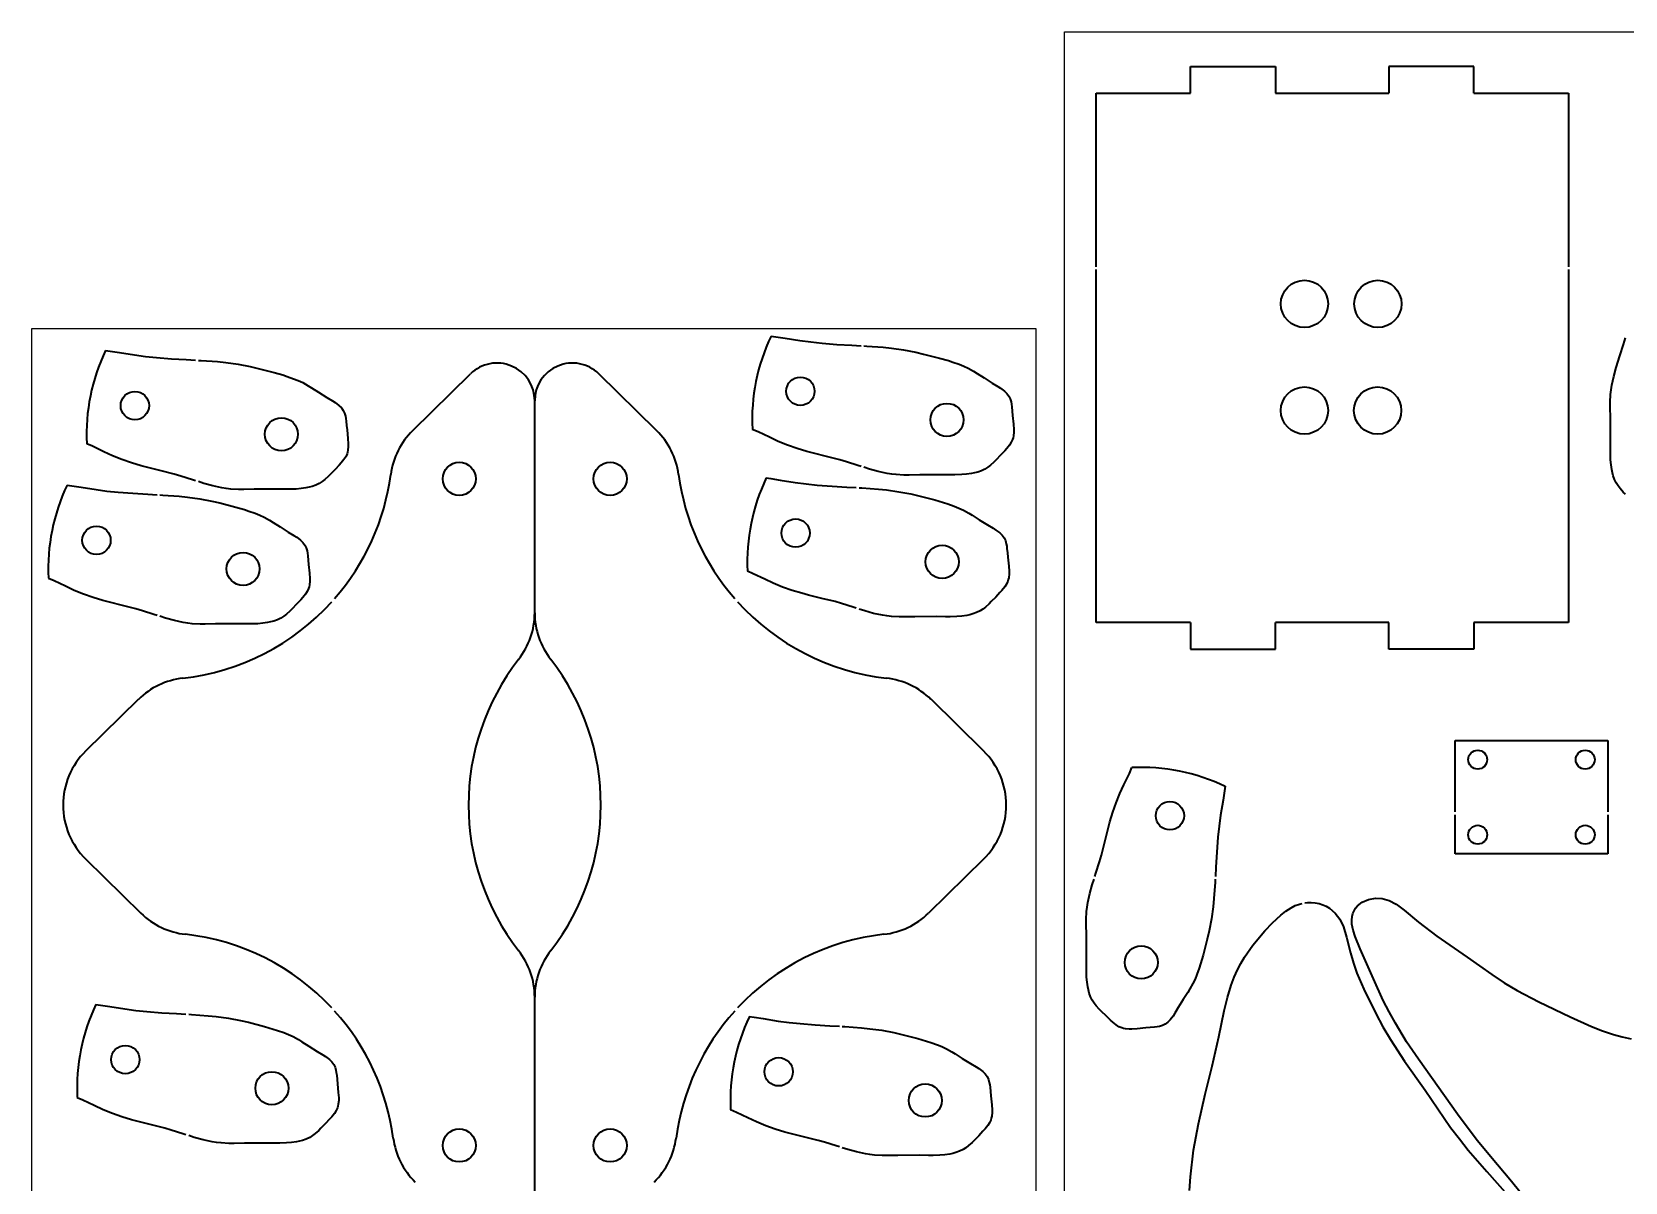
# Model space of a CAD drawing. Extents: x 30 to 398, y 238 to 462.
# Drawn here: x 30.3 to 198.9, y 339.9 to 461.6 of the extents above; entities that cross this region are included whole.
import ezdxf

# ---------------------------------------------------------------- set-up
doc = ezdxf.new("R2010")
doc.units = 0

msp = doc.modelspace()

# ---------------------------------------------------------------- linework, layer by layer
at = {"color": 7, "lineweight": 35, "ltscale": 0.225}
for p, q in [((152.94, 457.9), (161.94, 457.9)), ((182.94, 457.9), (173.94, 457.9)), ((152.94, 396.3), (161.94, 396.3)), ((182.94, 396.3), (173.94, 396.3))]:
    msp.add_line(p, q, dxfattribs=at)
at = {"color": 7, "lineweight": 35, "ltscale": 0.07}
for p, q in [((152.94, 455.1), (152.94, 457.9)), ((161.94, 457.9), (161.94, 455.1)), ((173.94, 457.9), (173.94, 455.1)), ((182.94, 455.1), (182.94, 457.9)), ((152.94, 399.1), (152.94, 396.3)), ((161.94, 396.3), (161.94, 399.1)), ((173.94, 396.3), (173.94, 399.1)), ((182.94, 399.1), (182.94, 396.3))]:
    msp.add_line(p, q, dxfattribs=at)
at = {"color": 7, "lineweight": 35, "ltscale": 0.25}
for p, q in [((142.94, 455.1), (152.94, 455.1)), ((182.94, 455.1), (192.94, 455.1)), ((152.94, 399.1), (142.94, 399.1)), ((192.94, 399.1), (182.94, 399.1))]:
    msp.add_line(p, q, dxfattribs=at)
at = {"color": 7, "lineweight": 35}
for p, q in [((142.94, 436.73), (142.94, 455.1)), ((192.94, 455.1), (192.94, 436.73)), ((142.94, 399.1), (142.94, 436.43)), ((192.94, 436.43), (192.94, 399.1)), ((83.54, 400.13), (83.54, 422.54)), ((83.54, 337.06), (83.54, 359.48))]:
    msp.add_line(p, q, dxfattribs=at)
at = {"color": 7, "lineweight": 35, "ltscale": 0.3}
for p, q in [((161.94, 455.1), (173.94, 455.1)), ((173.94, 399.1), (161.94, 399.1)), ((180.93, 379.07), (180.93, 386.63)), ((197.12, 386.63), (197.12, 379.07)), ((180.93, 374.63), (180.93, 378.77)), ((197.12, 378.77), (197.12, 374.63))]:
    msp.add_line(p, q, dxfattribs=at)
at = {"color": 7, "lineweight": 35, "ltscale": 0.213482}
for p, q in [((70.64, 419.42), (76.74, 425.39)), ((96.44, 419.42), (90.34, 425.39))]:
    msp.add_line(p, q, dxfattribs=at)
at = {"color": 7, "lineweight": 35, "ltscale": 0.195004}
for p, q in [((36.03, 385.52), (41.61, 390.98)), ((131.05, 385.52), (125.48, 390.98))]:
    msp.add_line(p, q, dxfattribs=at)
at = {"color": 7, "lineweight": 35, "ltscale": 0.404613}
for p, q in [((180.93, 386.63), (197.12, 386.63)), ((197.12, 374.63), (180.93, 374.63))]:
    msp.add_line(p, q, dxfattribs=at)
at = {"color": 7, "lineweight": 35, "ltscale": 0.204382}
for p, q in [((36.03, 374.09), (41.87, 368.37)), ((131.05, 374.09), (125.21, 368.37))]:
    msp.add_line(p, q, dxfattribs=at)
at = {"color": 7, "lineweight": 35, "ltscale": 0.01211}
msp.add_line((164.02, 369.16), (164.47, 369.33), dxfattribs=at)
at = {"color": 7, "lineweight": 35, "ltscale": 0.010674}
msp.add_line((164.47, 369.33), (164.74, 369.4), dxfattribs=at)
at = {"color": 7, "lineweight": 35, "ltscale": 0.010719}
msp.add_line((165.04, 369.46), (165.31, 369.49), dxfattribs=at)
at = {"color": 7, "lineweight": 35, "ltscale": 0.010293}
msp.add_line((165.31, 369.49), (165.72, 369.5), dxfattribs=at)
at = {"color": 7, "lineweight": 35, "ltscale": 0.010348}
msp.add_line((165.72, 369.5), (166.13, 369.47), dxfattribs=at)
at = {"color": 7, "lineweight": 35, "ltscale": 0.010265}
msp.add_line((166.13, 369.47), (166.54, 369.38), dxfattribs=at)
at = {"color": 7, "lineweight": 35, "ltscale": 0.010247}
msp.add_line((166.54, 369.38), (166.93, 369.26), dxfattribs=at)
at = {"color": 7, "lineweight": 35, "ltscale": 0.010102}
msp.add_line((166.93, 369.26), (167.3, 369.09), dxfattribs=at)
at = {"color": 7, "lineweight": 35, "ltscale": 0.016363}
msp.add_line((170.61, 369.13), (171.12, 369.53), dxfattribs=at)
at = {"color": 7, "lineweight": 35, "ltscale": 0.017735}
msp.add_line((171.12, 369.53), (171.77, 369.82), dxfattribs=at)
at = {"color": 7, "lineweight": 35, "ltscale": 0.018533}
msp.add_line((171.77, 369.82), (172.5, 369.96), dxfattribs=at)
at = {"color": 7, "lineweight": 35, "ltscale": 0.01848}
msp.add_line((172.5, 369.96), (173.24, 369.91), dxfattribs=at)
at = {"color": 7, "lineweight": 35, "ltscale": 0.018748}
msp.add_line((173.24, 369.91), (173.96, 369.7), dxfattribs=at)
at = {"color": 7, "lineweight": 35, "ltscale": 0.020779}
msp.add_line((173.96, 369.7), (174.69, 369.3), dxfattribs=at)
at = {"color": 7, "lineweight": 35, "ltscale": 0.026584}
msp.add_line((174.69, 369.3), (175.54, 368.67), dxfattribs=at)
at = {"color": 7, "lineweight": 35, "ltscale": 0.029598}
msp.add_line((161.62, 367.35), (162.49, 368.16), dxfattribs=at)
at = {"color": 7, "lineweight": 35, "ltscale": 0.016994}
msp.add_line((162.49, 368.16), (163.02, 368.58), dxfattribs=at)
at = {"color": 7, "lineweight": 35, "ltscale": 0.016798}
msp.add_line((163.02, 368.58), (163.58, 368.94), dxfattribs=at)
at = {"color": 7, "lineweight": 35, "ltscale": 0.012165}
msp.add_line((163.58, 368.94), (164.02, 369.16), dxfattribs=at)
at = {"color": 7, "lineweight": 35, "ltscale": 0.010024}
msp.add_line((167.3, 369.09), (167.64, 368.89), dxfattribs=at)
at = {"color": 7, "lineweight": 35, "ltscale": 0.019711}
msp.add_line((167.64, 368.89), (168.24, 368.37), dxfattribs=at)
at = {"color": 7, "lineweight": 35, "ltscale": 0.020321}
msp.add_line((168.24, 368.37), (168.73, 367.72), dxfattribs=at)
at = {"color": 7, "lineweight": 35, "ltscale": 0.022649}
msp.add_line((168.73, 367.72), (169.12, 366.91), dxfattribs=at)
at = {"color": 7, "lineweight": 35, "ltscale": 0.009749}
msp.add_line((170.01, 367.61), (170.05, 368), dxfattribs=at)
at = {"color": 7, "lineweight": 35, "ltscale": 0.010067}
msp.add_line((170.03, 367.21), (170.01, 367.61), dxfattribs=at)
at = {"color": 7, "lineweight": 35, "ltscale": 0.008231}
msp.add_line((170.05, 368), (170.13, 368.32), dxfattribs=at)
at = {"color": 7, "lineweight": 35, "ltscale": 0.008148}
msp.add_line((170.13, 368.32), (170.25, 368.62), dxfattribs=at)
at = {"color": 7, "lineweight": 35, "ltscale": 0.007746}
msp.add_line((170.25, 368.62), (170.41, 368.88), dxfattribs=at)
at = {"color": 7, "lineweight": 35, "ltscale": 0.007849}
msp.add_line((170.41, 368.88), (170.61, 369.13), dxfattribs=at)
at = {"color": 7, "lineweight": 35, "ltscale": 0.049145}
msp.add_line((175.54, 368.67), (177.06, 367.41), dxfattribs=at)
at = {"color": 7, "lineweight": 35, "ltscale": 0.049208}
msp.add_line((159.55, 364.99), (160.82, 366.49), dxfattribs=at)
at = {"color": 7, "lineweight": 35, "ltscale": 0.029417}
msp.add_line((160.82, 366.49), (161.62, 367.35), dxfattribs=at)
at = {"color": 7, "lineweight": 35, "ltscale": 0.027925}
msp.add_line((169.12, 366.91), (169.46, 365.84), dxfattribs=at)
at = {"color": 7, "lineweight": 35, "ltscale": 0.016749}
msp.add_line((170.15, 366.55), (170.03, 367.21), dxfattribs=at)
at = {"color": 7, "lineweight": 35, "ltscale": 0.017357}
msp.add_line((170.35, 365.88), (170.15, 366.55), dxfattribs=at)
at = {"color": 7, "lineweight": 35, "ltscale": 0.034761}
msp.add_line((170.88, 364.6), (170.35, 365.88), dxfattribs=at)
at = {"color": 7, "lineweight": 35, "ltscale": 0.061277}
msp.add_line((177.06, 367.41), (179.02, 365.95), dxfattribs=at)
at = {"color": 7, "lineweight": 35, "ltscale": 0.097184}
msp.add_line((179.02, 365.95), (182.21, 363.72), dxfattribs=at)
at = {"color": 7, "lineweight": 35, "ltscale": 0.039386}
msp.add_line((158.64, 363.7), (159.55, 364.99), dxfattribs=at)
at = {"color": 7, "lineweight": 35, "ltscale": 0.043322}
msp.add_line((169.46, 365.84), (169.87, 364.16), dxfattribs=at)
at = {"color": 7, "lineweight": 35, "ltscale": 0.086858}
msp.add_line((172.29, 361.42), (170.88, 364.6), dxfattribs=at)
at = {"color": 7, "lineweight": 35, "ltscale": 0.018978}
msp.add_line((157.9, 362.37), (158.25, 363.05), dxfattribs=at)
at = {"color": 7, "lineweight": 35, "ltscale": 0.018917}
msp.add_line((158.25, 363.05), (158.64, 363.7), dxfattribs=at)
at = {"color": 7, "lineweight": 35, "ltscale": 0.028222}
msp.add_line((169.87, 364.16), (170.18, 363.07), dxfattribs=at)
at = {"color": 7, "lineweight": 35, "ltscale": 0.02762}
msp.add_line((170.18, 363.07), (170.54, 362.03), dxfattribs=at)
at = {"color": 7, "lineweight": 35, "ltscale": 0.079938}
msp.add_line((182.21, 363.72), (184.82, 361.88), dxfattribs=at)
at = {"color": 7, "lineweight": 35, "ltscale": 0.021994}
msp.add_line((157.25, 360.75), (157.56, 361.58), dxfattribs=at)
at = {"color": 7, "lineweight": 35, "ltscale": 0.021666}
msp.add_line((157.56, 361.58), (157.9, 362.37), dxfattribs=at)
at = {"color": 7, "lineweight": 35, "ltscale": 0.046049}
msp.add_line((170.54, 362.03), (171.27, 360.34), dxfattribs=at)
at = {"color": 7, "lineweight": 35, "ltscale": 0.063053}
msp.add_line((173.33, 359.13), (172.29, 361.42), dxfattribs=at)
at = {"color": 7, "lineweight": 35, "ltscale": 0.039637}
msp.add_line((184.82, 361.88), (186.15, 361.01), dxfattribs=at)
at = {"color": 7, "lineweight": 35, "ltscale": 0.039592}
msp.add_line((186.15, 361.01), (187.51, 360.19), dxfattribs=at)
at = {"color": 7, "lineweight": 35, "ltscale": 0.03536}
msp.add_line((156.52, 358.05), (156.86, 359.43), dxfattribs=at)
at = {"color": 7, "lineweight": 35, "ltscale": 0.034683}
msp.add_line((156.86, 359.43), (157.25, 360.75), dxfattribs=at)
at = {"color": 7, "lineweight": 35, "ltscale": 0.072346}
msp.add_line((171.27, 360.34), (172.55, 357.74), dxfattribs=at)
at = {"color": 7, "lineweight": 35, "ltscale": 0.033702}
msp.add_line((173.95, 357.93), (173.33, 359.13), dxfattribs=at)
at = {"color": 7, "lineweight": 35, "ltscale": 0.064843}
msp.add_line((187.51, 360.19), (189.8, 358.98), dxfattribs=at)
at = {"color": 7, "lineweight": 35, "ltscale": 0.071169}
msp.add_line((155.93, 355.27), (156.52, 358.05), dxfattribs=at)
at = {"color": 7, "lineweight": 35, "ltscale": 0.039486}
msp.add_line((172.55, 357.74), (173.3, 356.35), dxfattribs=at)
at = {"color": 7, "lineweight": 35, "ltscale": 0.034447}
msp.add_line((174.62, 356.72), (173.95, 357.93), dxfattribs=at)
at = {"color": 7, "lineweight": 35, "ltscale": 0.09213}
msp.add_line((189.8, 358.98), (193.12, 357.39), dxfattribs=at)
at = {"color": 7, "lineweight": 35, "ltscale": 0.039346}
msp.add_line((173.3, 356.35), (174.1, 355), dxfattribs=at)
at = {"color": 7, "lineweight": 35, "ltscale": 0.057231}
msp.add_line((175.81, 354.77), (174.62, 356.72), dxfattribs=at)
at = {"color": 7, "lineweight": 35, "ltscale": 0.062087}
msp.add_line((193.12, 357.39), (195.39, 356.38), dxfattribs=at)
at = {"color": 7, "lineweight": 35, "ltscale": 0.03084}
msp.add_line((195.39, 356.38), (196.54, 355.93), dxfattribs=at)
at = {"color": 7, "lineweight": 35, "ltscale": 0.030695}
msp.add_line((196.54, 355.93), (197.7, 355.53), dxfattribs=at)
at = {"color": 7, "lineweight": 35, "ltscale": 0.078866}
msp.add_line((155.23, 352.19), (155.93, 355.27), dxfattribs=at)
at = {"color": 7, "lineweight": 35, "ltscale": 0.068231}
msp.add_line((174.1, 355), (175.6, 352.72), dxfattribs=at)
at = {"color": 7, "lineweight": 35, "ltscale": 0.055547}
msp.add_line((177.05, 352.93), (175.81, 354.77), dxfattribs=at)
at = {"color": 7, "lineweight": 35, "ltscale": 0.024022}
msp.add_line((197.7, 355.53), (198.63, 355.27), dxfattribs=at)
at = {"color": 7, "lineweight": 35, "ltscale": 0.02403}
msp.add_line((198.63, 355.27), (199.56, 355.06), dxfattribs=at)
at = {"color": 7, "lineweight": 35, "ltscale": 0.094292}
msp.add_line((175.6, 352.72), (177.77, 349.63), dxfattribs=at)
at = {"color": 7, "lineweight": 35, "ltscale": 0.178599}
msp.add_line((181.18, 347.1), (177.05, 352.93), dxfattribs=at)
at = {"color": 7, "lineweight": 35, "ltscale": 0.076604}
msp.add_line((154.5, 349.22), (155.23, 352.19), dxfattribs=at)
at = {"color": 7, "lineweight": 35, "ltscale": 0.079854}
msp.add_line((153.77, 346.1), (154.5, 349.22), dxfattribs=at)
at = {"color": 7, "lineweight": 35, "ltscale": 0.119048}
msp.add_line((177.77, 349.63), (180.47, 345.71), dxfattribs=at)
at = {"color": 7, "lineweight": 35, "ltscale": 0.071192}
msp.add_line((153.27, 343.3), (153.77, 346.1), dxfattribs=at)
at = {"color": 7, "lineweight": 35, "ltscale": 0.038043}
msp.add_line((180.47, 345.71), (181.39, 344.5), dxfattribs=at)
at = {"color": 7, "lineweight": 35, "ltscale": 0.087331}
msp.add_line((183.29, 344.31), (181.18, 347.1), dxfattribs=at)
at = {"color": 7, "lineweight": 35, "ltscale": 0.038112}
msp.add_line((181.39, 344.5), (182.34, 343.31), dxfattribs=at)
at = {"color": 7, "lineweight": 35, "ltscale": 0.083124}
msp.add_line((185.41, 341.75), (183.29, 344.31), dxfattribs=at)
at = {"color": 7, "lineweight": 35, "ltscale": 0.070941}
msp.add_line((152.94, 340.48), (153.27, 343.3), dxfattribs=at)
at = {"color": 7, "lineweight": 35, "ltscale": 0.074309}
msp.add_line((182.34, 343.31), (184.29, 341.06), dxfattribs=at)
at = {"color": 7, "lineweight": 35, "ltscale": 0.083216}
msp.add_line((184.29, 341.06), (186.49, 338.57), dxfattribs=at)
at = {"color": 7, "lineweight": 35, "ltscale": 0.058071}
msp.add_line((186.9, 339.97), (185.41, 341.75), dxfattribs=at)
at = {"color": 7, "lineweight": 35, "ltscale": 0.036639}
msp.add_line((152.84, 339.02), (152.94, 340.48), dxfattribs=at)
at = {"color": 7, "lineweight": 35, "ltscale": 0.064306}
msp.add_line((188.52, 337.97), (186.9, 339.97), dxfattribs=at)
for points in [[(139.61, 461.57), (398.05, 461.57), (398.05, 238.88), (139.61, 238.88)], [(30.33, 238.89), (30.33, 430.2), (136.57, 430.2), (136.57, 238.89)]]:
    msp.add_lwpolyline(points, close=True)
at = {"color": 7, "lineweight": 35}
for points in [[(108.55, 429.4), (109.05, 429.33), (110.04, 429.18), (111.61, 428.92), (112.78, 428.77), (113.95, 428.65), (115.52, 428.52), (117.1, 428.43), (118.08, 428.37)], [(118.38, 428.35), (118.68, 428.33), (120.42, 428.21), (121.29, 428.12), (122.58, 427.94), (123.86, 427.7), (124.7, 427.5), (126.39, 427.06), (127.32, 426.8), (127.78, 426.65), (128.45, 426.41), (128.94, 426.21), (129.42, 425.99), (129.99, 425.67), (130.36, 425.45), (131.1, 424.97), (131.96, 424.42), (132.56, 424.07), (132.85, 423.88), (133.25, 423.58), (133.51, 423.33), (133.72, 423.05), (133.86, 422.76), (133.95, 422.44), (134, 422.19), (134.03, 421.93), (134.07, 421.47), (134.11, 421), (134.21, 420.07), (134.25, 419.52), (134.25, 419.25), (134.21, 418.84), (134.17, 418.65), (134.11, 418.46), (133.97, 418.16), (133.79, 417.87), (133.5, 417.5), (133.29, 417.26), (132.84, 416.8), (132.37, 416.31), (132.13, 416.07), (131.77, 415.74), (131.48, 415.52), (131.18, 415.33), (130.81, 415.15), (130.42, 415.01), (130.1, 414.93), (129.77, 414.86), (129.25, 414.79), (128.74, 414.74), (128.01, 414.72), (127.53, 414.72), (126.58, 414.73), (124.28, 414.72), (123.18, 414.69), (122.62, 414.7), (121.8, 414.74), (121.32, 414.8), (120.85, 414.87), (119.9, 415.07), (118.97, 415.33), (118.38, 415.52)], [(198.96, 412.67), (198.73, 412.9), (198.4, 413.27), (198.18, 413.56), (197.98, 413.86), (197.81, 414.23), (197.67, 414.62), (197.58, 414.94), (197.51, 415.27), (197.44, 415.78), (197.4, 416.3), (197.37, 417.03), (197.37, 417.5), (197.39, 418.46), (197.37, 420.76), (197.35, 421.86), (197.35, 422.41), (197.4, 423.23), (197.45, 423.71), (197.53, 424.19), (197.73, 425.13), (197.98, 426.07), (198.38, 427.29), (198.77, 428.51), (198.96, 429.2)], [(38.12, 427.88), (38.62, 427.81), (39.61, 427.66), (41.18, 427.4), (42.35, 427.25), (43.52, 427.13), (45.09, 427), (46.67, 426.91), (47.65, 426.85)], [(47.95, 426.83), (48.25, 426.81), (49.99, 426.69), (50.86, 426.6), (52.15, 426.42), (53.43, 426.18), (54.27, 425.98), (55.96, 425.54), (56.89, 425.28), (57.35, 425.13), (58.02, 424.89), (58.51, 424.69), (58.99, 424.47), (59.56, 424.15), (59.93, 423.93), (60.67, 423.45), (61.53, 422.9), (62.13, 422.55), (62.42, 422.36), (62.82, 422.06), (63.08, 421.81), (63.29, 421.53), (63.43, 421.24), (63.52, 420.92), (63.57, 420.67), (63.6, 420.41), (63.64, 419.95), (63.68, 419.48), (63.78, 418.55), (63.82, 418), (63.82, 417.73), (63.78, 417.32), (63.74, 417.13), (63.68, 416.94), (63.54, 416.64), (63.36, 416.35), (63.07, 415.98), (62.86, 415.74), (62.41, 415.28), (61.94, 414.79), (61.7, 414.55), (61.34, 414.22), (61.05, 414), (60.75, 413.81), (60.38, 413.63), (59.99, 413.49), (59.67, 413.41), (59.34, 413.34), (58.82, 413.27), (58.31, 413.22), (57.58, 413.2), (57.1, 413.2), (56.15, 413.21), (53.85, 413.2), (52.75, 413.17), (52.19, 413.18), (51.37, 413.22), (50.89, 413.28), (50.42, 413.35), (49.47, 413.55), (48.54, 413.81), (47.95, 414)], [(118.08, 415.62), (117.75, 415.72), (116.53, 416.11), (115.83, 416.31), (114.43, 416.66), (113.03, 417), (112.33, 417.19), (111.3, 417.5), (110.29, 417.86), (109.3, 418.26), (108.39, 418.69), (107.18, 419.26), (106.57, 419.53)], [(47.65, 414.1), (47.32, 414.2), (46.1, 414.59), (45.4, 414.79), (44, 415.14), (42.6, 415.48), (41.9, 415.67), (40.87, 415.98), (39.86, 416.34), (38.87, 416.74), (37.96, 417.17), (36.75, 417.74), (36.14, 418.01)], [(34.06, 413.64), (34.56, 413.57), (35.54, 413.42), (37.12, 413.16), (38.28, 413.01), (39.46, 412.89), (41.03, 412.77), (42.6, 412.67), (43.59, 412.61)], [(108.05, 414.4), (108.54, 414.33), (109.53, 414.17), (111.1, 413.92), (112.27, 413.76), (113.44, 413.64), (115.01, 413.52), (116.59, 413.42), (117.57, 413.37)], [(117.87, 413.35), (118.17, 413.33), (119.91, 413.2), (120.78, 413.12), (122.08, 412.94), (123.35, 412.7), (124.2, 412.5), (125.88, 412.06), (126.81, 411.79), (127.27, 411.65), (127.94, 411.41), (128.44, 411.21), (128.91, 410.98), (129.48, 410.67), (129.85, 410.44), (130.59, 409.97), (131.45, 409.42), (132.05, 409.07), (132.34, 408.88), (132.75, 408.58), (133, 408.33), (133.21, 408.05), (133.35, 407.76), (133.44, 407.44), (133.49, 407.19), (133.52, 406.93), (133.56, 406.47), (133.6, 406), (133.7, 405.07), (133.74, 404.52), (133.74, 404.25), (133.7, 403.84), (133.66, 403.65), (133.6, 403.46), (133.46, 403.16), (133.28, 402.87), (132.99, 402.5), (132.78, 402.26), (132.33, 401.79), (131.86, 401.31), (131.62, 401.07), (131.26, 400.74), (130.97, 400.52), (130.67, 400.33), (130.3, 400.15), (129.91, 400.01), (129.59, 399.92), (129.26, 399.86), (128.75, 399.78), (128.23, 399.74), (127.5, 399.72), (127.02, 399.71), (126.07, 399.73), (123.77, 399.71), (122.67, 399.69), (122.12, 399.7), (121.29, 399.74), (120.82, 399.8), (120.34, 399.87), (119.39, 400.07), (118.46, 400.33), (117.87, 400.52)], [(43.89, 412.59), (44.18, 412.57), (45.93, 412.45), (46.8, 412.36), (48.09, 412.18), (49.37, 411.94), (50.21, 411.75), (51.9, 411.3), (52.82, 411.04), (53.28, 410.89), (53.96, 410.65), (54.45, 410.45), (54.93, 410.23), (55.49, 409.91), (55.86, 409.69), (56.6, 409.21), (57.47, 408.66), (58.07, 408.31), (58.36, 408.12), (58.76, 407.82), (59.02, 407.57), (59.22, 407.29), (59.36, 407), (59.46, 406.68), (59.5, 406.43), (59.54, 406.17), (59.58, 405.71), (59.61, 405.24), (59.72, 404.31), (59.75, 403.76), (59.75, 403.49), (59.72, 403.09), (59.67, 402.89), (59.61, 402.7), (59.48, 402.4), (59.3, 402.11), (59.01, 401.74), (58.79, 401.51), (58.34, 401.04), (57.87, 400.55), (57.64, 400.31), (57.27, 399.98), (56.99, 399.76), (56.68, 399.57), (56.32, 399.39), (55.93, 399.25), (55.6, 399.17), (55.27, 399.1), (54.76, 399.03), (54.24, 398.98), (53.52, 398.96), (53.04, 398.96), (52.09, 398.97), (49.78, 398.96), (48.68, 398.93), (48.13, 398.94), (47.31, 398.98), (46.83, 399.04), (46.35, 399.11), (45.41, 399.31), (44.48, 399.57), (43.89, 399.76)], [(43.59, 399.86), (43.25, 399.96), (42.03, 400.35), (41.34, 400.55), (39.94, 400.9), (38.53, 401.24), (37.83, 401.43), (36.81, 401.74), (35.8, 402.1), (34.81, 402.5), (33.9, 402.93), (32.69, 403.5), (32.08, 403.77)], [(117.57, 400.61), (117.24, 400.72), (116.02, 401.11), (115.33, 401.31), (113.92, 401.66), (112.52, 402), (111.82, 402.19), (110.79, 402.5), (109.78, 402.85), (108.79, 403.26), (107.88, 403.69), (106.67, 404.26), (106.06, 404.53)], [(142.82, 372.25), (142.93, 372.59), (143.32, 373.81), (143.51, 374.5), (143.87, 375.9), (144.21, 377.31), (144.39, 378.01), (144.71, 379.03), (145.06, 380.04), (145.47, 381.03), (145.89, 381.95), (146.47, 383.15), (146.74, 383.76)], [(156.6, 381.78), (156.54, 381.29), (156.38, 380.3), (156.13, 378.72), (155.97, 377.56), (155.85, 376.39), (155.73, 374.81), (155.63, 373.24), (155.58, 372.25)], [(155.56, 371.95), (155.54, 371.66), (155.41, 369.91), (155.33, 369.05), (155.15, 367.75), (154.91, 366.48), (154.71, 365.63), (154.27, 363.94), (154, 363.02), (153.86, 362.56), (153.62, 361.89), (153.42, 361.39), (153.19, 360.92), (152.88, 360.35), (152.65, 359.98), (152.17, 359.24), (151.63, 358.38), (151.27, 357.78), (151.09, 357.48), (150.79, 357.08), (150.54, 356.82), (150.26, 356.62), (149.97, 356.48), (149.65, 356.38), (149.4, 356.34), (149.14, 356.3), (148.68, 356.26), (148.21, 356.23), (147.28, 356.13), (146.72, 356.09), (146.46, 356.09), (146.05, 356.13), (145.86, 356.17), (145.67, 356.23), (145.36, 356.36), (145.08, 356.54), (144.71, 356.83), (144.47, 357.05), (144, 357.5), (143.51, 357.97), (143.28, 358.2), (142.95, 358.57), (142.73, 358.85), (142.54, 359.16), (142.36, 359.53), (142.22, 359.92), (142.13, 360.24), (142.07, 360.57), (141.99, 361.08), (141.95, 361.6), (141.92, 362.32), (141.92, 362.8), (141.94, 363.75), (141.92, 366.06), (141.9, 367.16), (141.9, 367.71), (141.95, 368.53), (142, 369.01), (142.08, 369.49), (142.28, 370.43), (142.54, 371.37), (142.73, 371.95)], [(37.11, 358.72), (37.6, 358.65), (38.59, 358.5), (40.17, 358.24), (41.33, 358.08), (42.5, 357.97), (44.07, 357.84), (45.65, 357.75), (46.64, 357.69)], [(46.94, 357.67), (47.23, 357.65), (48.98, 357.52), (49.84, 357.44), (51.14, 357.26), (52.41, 357.02), (53.26, 356.82), (54.95, 356.38), (55.87, 356.11), (56.33, 355.97), (57, 355.73), (57.5, 355.53), (57.97, 355.31), (58.54, 354.99), (58.91, 354.76), (59.65, 354.29), (60.51, 353.74), (61.11, 353.39), (61.41, 353.2), (61.81, 352.9), (62.07, 352.65), (62.27, 352.37), (62.41, 352.08), (62.51, 351.76), (62.55, 351.51), (62.59, 351.25), (62.63, 350.79), (62.66, 350.32), (62.76, 349.39), (62.8, 348.84), (62.8, 348.57), (62.76, 348.16), (62.72, 347.97), (62.66, 347.78), (62.53, 347.48), (62.35, 347.19), (62.06, 346.82), (61.84, 346.58), (61.39, 346.12), (60.92, 345.63), (60.69, 345.39), (60.32, 345.06), (60.04, 344.84), (59.73, 344.65), (59.36, 344.47), (58.97, 344.33), (58.65, 344.24), (58.32, 344.18), (57.81, 344.11), (57.29, 344.06), (56.57, 344.04), (56.09, 344.03), (55.14, 344.05), (52.83, 344.03), (51.73, 344.01), (51.18, 344.02), (50.36, 344.06), (49.88, 344.12), (49.4, 344.19), (48.46, 344.39), (47.52, 344.65), (46.94, 344.84)], [(106.25, 357.43), (106.75, 357.37), (107.73, 357.21), (109.31, 356.95), (110.47, 356.8), (111.64, 356.68), (113.22, 356.56), (114.79, 356.46), (115.78, 356.4)], [(116.08, 356.39), (116.37, 356.37), (118.12, 356.24), (118.99, 356.15), (120.28, 355.98), (121.55, 355.73), (122.4, 355.54), (124.09, 355.1), (125.01, 354.83), (125.47, 354.69), (126.15, 354.45), (126.64, 354.25), (127.12, 354.02), (127.68, 353.71), (128.05, 353.48), (128.79, 353), (129.66, 352.46), (130.26, 352.1), (130.55, 351.92), (130.95, 351.62), (131.21, 351.37), (131.41, 351.09), (131.55, 350.79), (131.65, 350.47), (131.69, 350.22), (131.73, 349.97), (131.77, 349.51), (131.8, 349.04), (131.9, 348.11), (131.94, 347.55), (131.94, 347.29), (131.9, 346.88), (131.86, 346.68), (131.8, 346.49), (131.67, 346.19), (131.49, 345.91), (131.2, 345.54), (130.98, 345.3), (130.53, 344.83), (130.06, 344.34), (129.83, 344.11), (129.46, 343.78), (129.18, 343.56), (128.87, 343.37), (128.51, 343.19), (128.11, 343.05), (127.79, 342.96), (127.46, 342.89), (126.95, 342.82), (126.43, 342.78), (125.71, 342.75), (125.23, 342.75), (124.28, 342.77), (121.97, 342.75), (120.87, 342.73), (120.32, 342.73), (119.5, 342.78), (119.02, 342.83), (118.54, 342.91), (117.6, 343.11), (116.67, 343.37), (116.08, 343.55)], [(46.64, 344.93), (46.3, 345.04), (45.08, 345.43), (44.39, 345.63), (42.99, 345.98), (41.58, 346.32), (40.88, 346.51), (39.86, 346.82), (38.85, 347.17), (37.86, 347.58), (36.94, 348.01), (35.74, 348.58), (35.13, 348.85)], [(115.78, 343.65), (115.44, 343.76), (114.22, 344.15), (113.53, 344.34), (112.13, 344.69), (110.72, 345.04), (110.02, 345.22), (109, 345.53), (107.99, 345.89), (107, 346.3), (106.09, 346.72), (104.88, 347.3), (104.27, 347.57)]]:
    msp.add_lwpolyline(points, dxfattribs=at)
for centre, radius in [((165, 432.8), 2.5), ((172.77, 432.8), 2.5), ((111.66, 423.56), 1.5), ((41.23, 422.04), 1.5), ((165, 421.52), 2.5), ((172.74, 421.52), 2.5), ((127.17, 420.53), 1.75), ((56.74, 419.01), 1.75), ((75.56, 414.3), 1.75), ((91.53, 414.3), 1.75), ((111.15, 408.56), 1.5), ((37.17, 407.8), 1.5), ((52.68, 404.77), 1.75), ((126.66, 405.52), 1.75), ((183.33, 384.6), 1), ((194.71, 384.6), 1), ((150.76, 378.67), 1.5), ((183.33, 376.66), 1), ((194.71, 376.66), 1), ((147.73, 363.16), 1.75), ((40.22, 352.88), 1.5), ((109.36, 351.59), 1.5), ((55.73, 349.85), 1.75), ((124.87, 348.56), 1.75), ((75.56, 343.8), 1.75), ((91.53, 343.8), 1.75)]:
    msp.add_circle(centre, radius, dxfattribs=at)
for centre, radius, start, end in [((127.17, 420.53), 20.62, 154.5228, 182.7599), ((56.74, 419.01), 20.62, 154.5228, 182.7599), ((79.54, 422.54), 4, 360, 134.4066), ((87.54, 422.54), 4, 45.5934, 180), ((76.24, 413.7), 8, 134.4066, 172.4189), ((90.84, 413.7), 8, 7.5811, 45.5934), ((52.68, 404.77), 20.62, 154.5228, 182.7599), ((43.53, 418.06), 25, 318.9094, 352.4189), ((123.55, 418.06), 25, 187.5811, 221.0906), ((126.66, 405.52), 20.62, 154.5228, 182.7599), ((43.53, 418.06), 25, 276.3943, 317.874), ((123.55, 418.06), 25, 222.126, 263.6057), ((75.54, 400.13), 8, 321.9877, 360), ((91.54, 400.13), 8, 180, 218.0123), ((101.54, 379.8), 25, 141.9877, 218.0123), ((65.54, 379.8), 25, 321.9877, 38.0123), ((47.2, 385.26), 8, 96.3943, 134.4066), ((119.88, 385.26), 8, 45.5934, 83.6057), ((41.63, 379.8), 8, 134.4066, 225.5828), ((125.45, 379.8), 8, 314.4172, 45.5934), ((147.73, 363.16), 20.62, 64.5228, 92.7599), ((47.47, 374.08), 8, 225.5828, 263.5951), ((119.61, 374.08), 8, 276.4049, 314.4172), ((43.79, 341.29), 25, 43.0098, 83.5951), ((123.29, 341.29), 25, 96.4049, 136.9902), ((75.54, 359.48), 8, 360, 38.0123), ((91.54, 359.48), 8, 141.9877, 180), ((55.73, 349.85), 20.62, 154.5228, 182.7599), ((43.79, 341.29), 25, 7.5705, 41.9921), ((123.29, 341.29), 25, 138.0079, 172.4295), ((124.87, 348.56), 20.62, 154.5228, 182.7599), ((76.5, 345.64), 8, 187.5705, 225.5828), ((90.58, 345.64), 8, 314.4172, 352.4295)]:
    msp.add_arc(centre, radius, start, end, dxfattribs=at)

doc.saveas('drawing.dxf')
